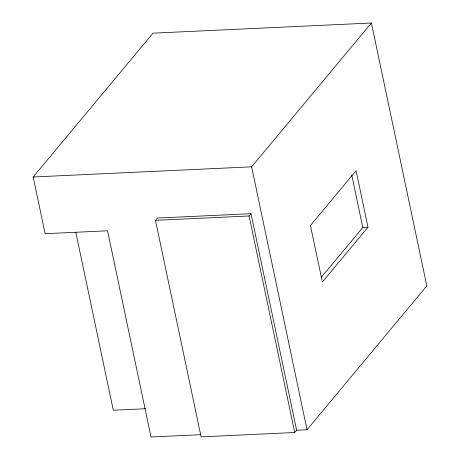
<?xml version="1.0" encoding="UTF-8"?>
<svg xmlns="http://www.w3.org/2000/svg" width="460" height="460" viewBox="0 0 460 460"><rect width="100%" height="100%" fill="white"/><g stroke="black" fill="none" stroke-linecap="round" stroke-linejoin="round"><path stroke-width="0.69" d="M200.87 434.677L151.001 437L107.548 230.793L45.132 233.697L33.183 176.991L152.967 33.172L371.41 23L426.817 285.913L307.033 429.732L296.631 430.215L294.728 432.498L201.106 436.862L155.48 220.346L157.383 218.063L250.999 213.699L296.631 430.215M33.183 176.991L251.626 166.819L371.41 23M155.48 220.346L249.101 215.981L250.999 213.699M321.264 277.322L362.791 227.464L367.988 227.223L356.086 170.723L310.454 225.509L322.356 282.009L367.988 227.223M145.694 408.721L113.304 410.228L75.762 232.076M351.768 175.151L362.791 227.464M251.626 166.819L307.033 429.732M249.101 215.981L294.728 432.498"/></g></svg>
